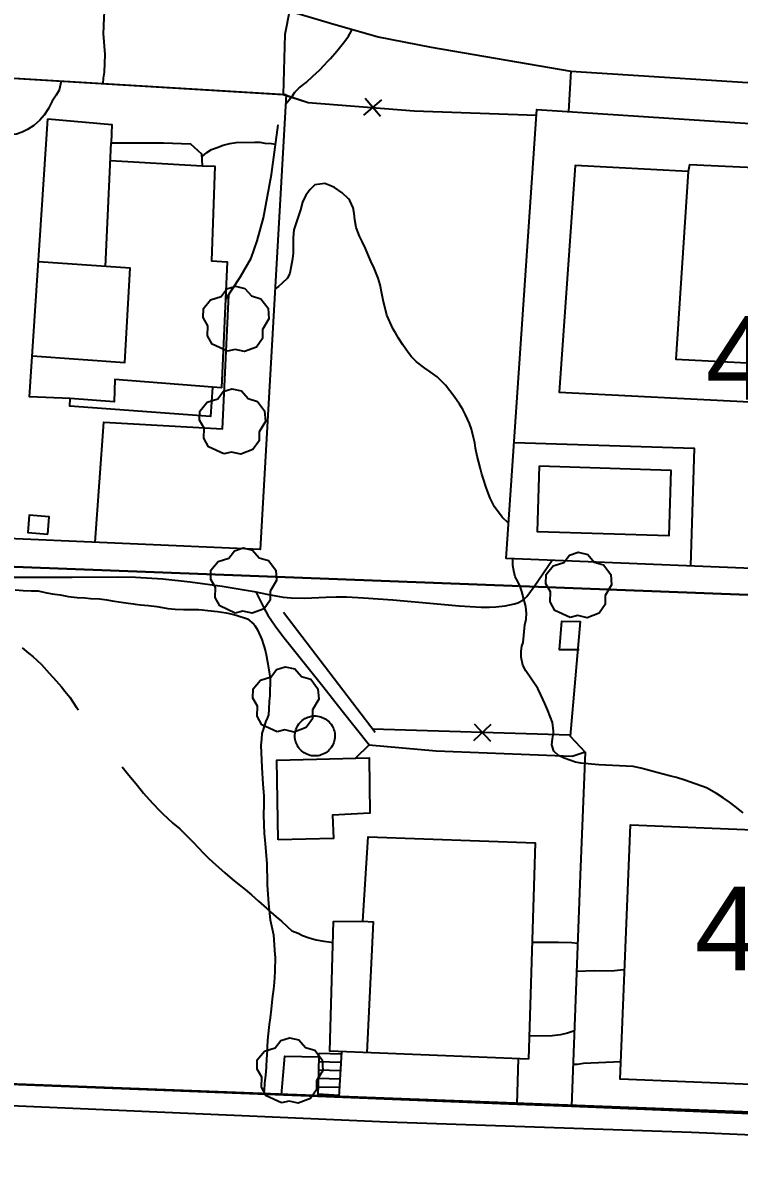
# Model space of a CAD drawing. Extents: x 483350 to 484165, y 4631134 to 4631561.
# Drawn here: x 484034.9 to 484077.7, y 4631381.4 to 4631449.1 of the extents above; entities that cross this region are included whole.
import ezdxf

# ---------------------------------------------------------------- set-up
doc = ezdxf.new("R2010")
doc.units = 0
doc.header["$MEASUREMENT"] = 0
doc.layers.add('1000_corbes', color=35, linetype='Continuous', plot=False)
doc.layers.add('1000_corbes mestres', color=37, linetype='Continuous', plot=False)
doc.layers.add('_POUM POLIGON', color=5, linetype='Continuous', lineweight=30)
for name, color, linetype in [('_txt claus 1000', 255, 'Continuous'), ('camins', 252, 'Continuous'), ('edificació', 252, 'Continuous'), ('hidrografia', 165, 'Continuous'), ('illes', 252, 'Continuous'), ('parcel.les', 252, 'Continuous'), ('topo', 252, 'Continuous'), ('voreres', 252, 'Continuous')]:
    doc.layers.add(name, color=color, linetype=linetype)
doc.layers.add('vegetació_arbres', color=7, linetype='Continuous', true_color=0x8bb078)
doc.styles.add('1000SW50', font='swissl.ttf', dxfattribs={"height": 5})

msp = doc.modelspace()

# ---------------------------------------------------------------- linework, layer by layer
at = {"layer": '1000_corbes', "flags": 128}
for points in [[(484050.6, 4631444.243), (484051.02, 4631444.735), (484051.162, 4631444.941), (484051.411, 4631445.206), (484051.837, 4631445.523), (484052.233, 4631445.903), (484052.622, 4631446.264), (484052.907, 4631446.556), (484053.126, 4631446.8), (484053.276, 4631446.966), (484053.664, 4631447.397), (484054.137, 4631447.994), (484054.346, 4631448.286), (484054.512, 4631448.578), (484054.566, 4631448.704)], [(484050.6, 4631444.243), (484051.02, 4631444.735), (484051.162, 4631444.941), (484051.411, 4631445.206), (484051.837, 4631445.523), (484052.233, 4631445.903), (484052.622, 4631446.264), (484052.907, 4631446.556), (484053.126, 4631446.8), (484053.276, 4631446.966), (484053.664, 4631447.397), (484054.137, 4631447.994), (484054.346, 4631448.286), (484054.512, 4631448.578), (484054.566, 4631448.704)], [(484045.601, 4631441.088), (484045.909, 4631441.355), (484046.192, 4631441.525), (484046.527, 4631441.659), (484046.889, 4631441.786), (484047.278, 4631441.882), (484047.657, 4631441.945), (484048.762, 4631441.977), (484049.069, 4631441.971), (484049.372, 4631441.913), (484049.758, 4631441.899), (484050.008, 4631441.851)], [(484045.601, 4631441.088), (484045.909, 4631441.355), (484046.192, 4631441.525), (484046.527, 4631441.659), (484046.889, 4631441.786), (484047.278, 4631441.882), (484047.657, 4631441.945), (484048.762, 4631441.977), (484049.069, 4631441.971), (484049.372, 4631441.913), (484049.758, 4631441.899), (484050.008, 4631441.851)], [(484063.904, 4631419.238), (484063.524, 4631419.598), (484063.072, 4631420.22), (484062.813, 4631420.734), (484062.647, 4631421.147), (484062.547, 4631421.431), (484062.405, 4631421.871), (484062.313, 4631422.175), (484062.22, 4631422.478), (484062.1, 4631422.942), (484062.019, 4631423.247), (484061.931, 4631423.718), (484061.881, 4631424.038), (484061.813, 4631424.363), (484061.682, 4631424.858), (484061.565, 4631425.194), (484061.341, 4631425.698), (484061.168, 4631426.02), (484060.97, 4631426.338), (484060.657, 4631426.804), (484060.148, 4631427.482), (484059.644, 4631427.974), (484059.234, 4631428.273), (484058.914, 4631428.491), (484058.413, 4631428.867), (484058.114, 4631429.168), (484057.914, 4631429.424), (484057.59, 4631429.872), (484057.34, 4631430.269), (484057.153, 4631430.588), (484057.025, 4631430.816), (484056.644, 4631431.649), (484056.414, 4631432.535), (484056.338, 4631432.947), (484056.237, 4631433.469), (484056.127, 4631433.848), (484055.883, 4631434.45), (484055.682, 4631434.873), (484055.563, 4631435.158), (484055.365, 4631435.632), (484055.162, 4631436.041), (484055.007, 4631436.358), (484054.815, 4631436.875), (484054.729, 4631437.341), (484054.697, 4631437.724), (484054.641, 4631438.044), (484054.434, 4631438.484), (484054.357, 4631438.59), (484053.987, 4631438.956), (484053.518, 4631439.26), (484053.245, 4631439.387), (484052.953, 4631439.505), (484052.354, 4631439.414), (484052.068, 4631439.144), (484051.808, 4631438.808), (484051.612, 4631438.398), (484051.486, 4631437.935), (484051.382, 4631437.582), (484051.229, 4631437.16), (484051.089, 4631436.742), (484051.049, 4631436.278), (484051.049, 4631435.346), (484051.025, 4631435.008), (484050.919, 4631434.473), (484050.857, 4631434.158), (484050.714, 4631433.862), (484050.409, 4631433.56), (484050.179, 4631433.352), (484049.976, 4631433.218)], [(484063.904, 4631419.238), (484063.524, 4631419.598), (484063.072, 4631420.22), (484062.813, 4631420.734), (484062.647, 4631421.147), (484062.547, 4631421.431), (484062.405, 4631421.871), (484062.313, 4631422.175), (484062.22, 4631422.478), (484062.1, 4631422.942), (484062.019, 4631423.247), (484061.931, 4631423.718), (484061.881, 4631424.038), (484061.813, 4631424.363), (484061.682, 4631424.858), (484061.565, 4631425.194), (484061.341, 4631425.698), (484061.168, 4631426.02), (484060.97, 4631426.338), (484060.657, 4631426.804), (484060.148, 4631427.482), (484059.644, 4631427.974), (484059.234, 4631428.273), (484058.914, 4631428.491), (484058.413, 4631428.867), (484058.114, 4631429.168), (484057.914, 4631429.424), (484057.59, 4631429.872), (484057.34, 4631430.269), (484057.153, 4631430.588), (484057.025, 4631430.816), (484056.644, 4631431.649), (484056.414, 4631432.535), (484056.338, 4631432.947), (484056.237, 4631433.469), (484056.127, 4631433.848), (484055.883, 4631434.45), (484055.682, 4631434.873), (484055.563, 4631435.158), (484055.365, 4631435.632), (484055.162, 4631436.041), (484055.007, 4631436.358), (484054.815, 4631436.875), (484054.729, 4631437.341), (484054.697, 4631437.724), (484054.641, 4631438.044), (484054.434, 4631438.484), (484054.357, 4631438.59), (484053.987, 4631438.956), (484053.518, 4631439.26), (484053.245, 4631439.387), (484052.953, 4631439.505), (484052.354, 4631439.414), (484052.068, 4631439.144), (484051.808, 4631438.808), (484051.612, 4631438.398), (484051.486, 4631437.935), (484051.382, 4631437.582), (484051.229, 4631437.16), (484051.089, 4631436.742), (484051.049, 4631436.278), (484051.049, 4631435.346), (484051.025, 4631435.008), (484050.919, 4631434.473), (484050.857, 4631434.158), (484050.714, 4631433.862), (484050.409, 4631433.56), (484050.179, 4631433.352), (484049.976, 4631433.218)], [(484064.772, 4631412.13), (484064.865, 4631413.185), (484064.947, 4631413.515), (484064.977, 4631413.877), (484064.934, 4631414.254), (484064.915, 4631414.352), (484064.819, 4631414.712), (484064.696, 4631415.173), (484064.601, 4631415.474), (484064.453, 4631415.764), (484064.299, 4631416.048), (484064.207, 4631416.4), (484064.165, 4631416.723), (484064.157, 4631417.031), (484064.165, 4631417.125)], [(484064.772, 4631412.13), (484064.865, 4631413.185), (484064.947, 4631413.515), (484064.977, 4631413.877), (484064.934, 4631414.254), (484064.915, 4631414.352), (484064.819, 4631414.712), (484064.696, 4631415.173), (484064.601, 4631415.474), (484064.453, 4631415.764), (484064.299, 4631416.048), (484064.207, 4631416.4), (484064.165, 4631416.723), (484064.157, 4631417.031), (484064.165, 4631417.125)], [(484073.586, 4631404.16), (484073.115, 4631404.283), (484072.816, 4631404.363), (484072.526, 4631404.441), (484072.081, 4631404.557), (484071.783, 4631404.632), (484071.33, 4631404.727), (484069.286, 4631404.824), (484068.213, 4631404.923), (484067.89, 4631404.983), (484067.217, 4631405.222), (484066.871, 4631405.388), (484066.597, 4631405.652), (484066.487, 4631406.02), (484066.513, 4631406.384), (484066.574, 4631406.738), (484066.583, 4631406.843), (484066.522, 4631407.35), (484066.252, 4631408.078), (484066.061, 4631408.487), (484065.823, 4631409.013), (484065.637, 4631409.38), (484065.265, 4631409.946), (484064.928, 4631410.433), (484064.754, 4631410.778), (484064.644, 4631411.254), (484064.645, 4631411.613), (484064.697, 4631411.911), (484064.772, 4631412.13)], [(484073.586, 4631404.16), (484073.115, 4631404.283), (484072.816, 4631404.363), (484072.526, 4631404.441), (484072.081, 4631404.557), (484071.783, 4631404.632), (484071.33, 4631404.727), (484069.286, 4631404.824), (484068.213, 4631404.923), (484067.89, 4631404.983), (484067.217, 4631405.222), (484066.871, 4631405.388), (484066.597, 4631405.652), (484066.487, 4631406.02), (484066.513, 4631406.384), (484066.574, 4631406.738), (484066.583, 4631406.843), (484066.522, 4631407.35), (484066.252, 4631408.078), (484066.061, 4631408.487), (484065.823, 4631409.013), (484065.637, 4631409.38), (484065.265, 4631409.946), (484064.928, 4631410.433), (484064.754, 4631410.778), (484064.644, 4631411.254), (484064.645, 4631411.613), (484064.697, 4631411.911), (484064.772, 4631412.13)], [(484077.901, 4631401.97), (484077.414, 4631402.35), (484077.069, 4631402.601), (484076.696, 4631402.867), (484076.297, 4631403.129), (484075.702, 4631403.449), (484074.76, 4631403.802), (484074.406, 4631403.922), (484073.908, 4631404.075), (484073.586, 4631404.16)], [(484077.901, 4631401.97), (484077.414, 4631402.35), (484077.069, 4631402.601), (484076.696, 4631402.867), (484076.297, 4631403.129), (484075.702, 4631403.449), (484074.76, 4631403.802), (484074.406, 4631403.922), (484073.908, 4631404.075), (484073.586, 4631404.16)], [(484067.824, 4631388.96), (484067.417, 4631388.823), (484066.994, 4631388.725), (484066.496, 4631388.662), (484065.13, 4631388.639)], [(484067.824, 4631388.96), (484067.417, 4631388.823), (484066.994, 4631388.725), (484066.496, 4631388.662), (484065.13, 4631388.639)], [(484070.591, 4631387.11), (484068.378, 4631387.021), (484068.01, 4631386.96), (484067.752, 4631386.963)], [(484070.591, 4631387.11), (484068.378, 4631387.021), (484068.01, 4631386.96), (484067.752, 4631386.963)]]:
    msp.add_lwpolyline(points, dxfattribs=at)
at = {"layer": '1000_corbes mestres', "flags": 128}
for points in [[(484040.505, 4631454.28), (484040.315, 4631453.441), (484040.209, 4631452.928), (484040.137, 4631452.514), (484040.036, 4631451.84), (484039.974, 4631451.293), (484039.922, 4631450.877), (484039.821, 4631450.155), (484039.757, 4631449.438), (484039.744, 4631448.868), (484039.723, 4631448.456), (484039.826, 4631447.195), (484039.79, 4631446.151), (484039.724, 4631445.791), (484039.709, 4631445.464)], [(484040.505, 4631454.28), (484040.315, 4631453.441), (484040.209, 4631452.928), (484040.137, 4631452.514), (484040.036, 4631451.84), (484039.974, 4631451.293), (484039.922, 4631450.877), (484039.821, 4631450.155), (484039.757, 4631449.438), (484039.744, 4631448.868), (484039.723, 4631448.456), (484039.826, 4631447.195), (484039.79, 4631446.151), (484039.724, 4631445.791), (484039.709, 4631445.464)], [(484037.221, 4631445.613), (484037.103, 4631445.067), (484036.914, 4631444.774), (484036.681, 4631444.408), (484036.471, 4631443.983), (484036.198, 4631443.572), (484035.939, 4631443.284), (484035.593, 4631442.966), (484035.212, 4631442.728), (484034.892, 4631442.564), (484034.557, 4631442.455), (484034.218, 4631442.401), (484033.551, 4631442.428)], [(484037.221, 4631445.613), (484037.103, 4631445.067), (484036.914, 4631444.774), (484036.681, 4631444.408), (484036.471, 4631443.983), (484036.198, 4631443.572), (484035.939, 4631443.284), (484035.593, 4631442.966), (484035.212, 4631442.728), (484034.892, 4631442.564), (484034.557, 4631442.455), (484034.218, 4631442.401), (484033.551, 4631442.428)], [(484034.894, 4631411.816), (484035.28, 4631411.491), (484035.523, 4631411.283), (484036.04, 4631410.811), (484036.506, 4631410.306), (484036.913, 4631409.837), (484037.232, 4631409.475), (484037.443, 4631409.231), (484037.729, 4631408.861), (484038.143, 4631408.251), (484038.247, 4631408.109)], [(484034.894, 4631411.816), (484035.28, 4631411.491), (484035.523, 4631411.283), (484036.04, 4631410.811), (484036.506, 4631410.306), (484036.913, 4631409.837), (484037.232, 4631409.475), (484037.443, 4631409.231), (484037.729, 4631408.861), (484038.143, 4631408.251), (484038.247, 4631408.109)], [(484040.849, 4631404.709), (484040.94, 4631404.602), (484041.263, 4631404.22), (484041.475, 4631403.964), (484041.768, 4631403.603), (484042.136, 4631403.132), (484042.461, 4631402.764), (484042.703, 4631402.513), (484043.069, 4631402.136), (484043.311, 4631401.891), (484043.538, 4631401.665), (484043.88, 4631401.357), (484044.289, 4631401.016), (484044.584, 4631400.734), (484045.035, 4631400.279), (484045.44, 4631399.844), (484045.659, 4631399.61), (484046.024, 4631399.249), (484046.425, 4631398.888), (484046.984, 4631398.39), (484047.423, 4631398.005), (484047.734, 4631397.753), (484048.191, 4631397.4), (484048.455, 4631397.179), (484048.568, 4631397.077), (484048.987, 4631396.7), (484049.46, 4631396.274), (484049.721, 4631396.038), (484050.032, 4631395.774), (484050.35, 4631395.505), (484050.689, 4631395.188), (484050.98, 4631394.926), (484051.347, 4631394.795), (484051.615, 4631394.651), (484052.019, 4631394.513), (484052.435, 4631394.402), (484052.877, 4631394.306), (484053.189, 4631394.283), (484053.421, 4631394.236)], [(484040.849, 4631404.709), (484040.94, 4631404.602), (484041.263, 4631404.22), (484041.475, 4631403.964), (484041.768, 4631403.603), (484042.136, 4631403.132), (484042.461, 4631402.764), (484042.703, 4631402.513), (484043.069, 4631402.136), (484043.311, 4631401.891), (484043.538, 4631401.665), (484043.88, 4631401.357), (484044.289, 4631401.016), (484044.584, 4631400.734), (484045.035, 4631400.279), (484045.44, 4631399.844), (484045.659, 4631399.61), (484046.024, 4631399.249), (484046.425, 4631398.888), (484046.984, 4631398.39), (484047.423, 4631398.005), (484047.734, 4631397.753), (484048.191, 4631397.4), (484048.455, 4631397.179), (484048.568, 4631397.077), (484048.987, 4631396.7), (484049.46, 4631396.274), (484049.721, 4631396.038), (484050.032, 4631395.774), (484050.35, 4631395.505), (484050.689, 4631395.188), (484050.98, 4631394.926), (484051.347, 4631394.795), (484051.615, 4631394.651), (484052.019, 4631394.513), (484052.435, 4631394.402), (484052.877, 4631394.306), (484053.189, 4631394.283), (484053.421, 4631394.236)], [(484065.303, 4631394.259), (484066.4, 4631394.261), (484066.877, 4631394.252), (484067.67, 4631394.243), (484068.014, 4631394.184)], [(484065.303, 4631394.259), (484066.4, 4631394.261), (484066.877, 4631394.252), (484067.67, 4631394.243), (484068.014, 4631394.184)], [(484067.954, 4631392.516), (484069.044, 4631392.559), (484070.045, 4631392.546), (484070.752, 4631392.626), (484070.816, 4631392.602)], [(484067.954, 4631392.516), (484069.044, 4631392.559), (484070.045, 4631392.546), (484070.752, 4631392.626), (484070.816, 4631392.602)]]:
    msp.add_lwpolyline(points, dxfattribs=at)
at = {"layer": '_POUM POLIGON', "flags": 128}
msp.add_lwpolyline([(484143.244, 4631439.068), (484141.617, 4631416.962, -0.017402), (484141.015, 4631411.428), (484136.758, 4631381.879), (484014.754, 4631386.53, -0.449743), (484010.45, 4631390.287), (484015.665, 4631417.351)], format="xyb", dxfattribs=at)
msp.add_lwpolyline([(484015.665, 4631417.351), (484141.171, 4631412.567)], dxfattribs=at)
at = {"layer": 'camins', "flags": 128}
for points in [[(484033.419, 4631416.03), (484035.179, 4631416.025), (484037.878, 4631416.033), (484040.577, 4631416.041), (484041.662, 4631416.019), (484043.287, 4631415.918), (484044.911, 4631415.75), (484046.829, 4631415.478), (484048.735, 4631415.166), (484049.594, 4631414.99), (484050.023, 4631414.901), (484050.457, 4631414.831), (484050.928, 4631414.788), (484051.755, 4631414.776), (484052.999, 4631414.831), (484053.62, 4631414.853), (484054.24, 4631414.848), (484055.244, 4631414.798), (484057.002, 4631414.667), (484059.637, 4631414.43), (484060.955, 4631414.323), (484062.273, 4631414.241), (484062.767, 4631414.232), (484063.137, 4631414.248), (484063.692, 4631414.31), (484064.246, 4631414.424), (484064.459, 4631414.493), (484064.752, 4631414.651), (484064.879, 4631414.755), (484064.987, 4631414.876), (484065.426, 4631415.458), (484066.495, 4631417.03)], [(484033.419, 4631416.03), (484035.179, 4631416.025), (484037.878, 4631416.033), (484040.577, 4631416.041), (484041.662, 4631416.019), (484043.287, 4631415.918), (484044.911, 4631415.75), (484046.829, 4631415.478), (484048.735, 4631415.166), (484049.594, 4631414.99), (484050.023, 4631414.901), (484050.457, 4631414.831), (484050.928, 4631414.788), (484051.755, 4631414.776), (484052.999, 4631414.831), (484053.62, 4631414.853), (484054.24, 4631414.848), (484055.244, 4631414.798), (484057.002, 4631414.667), (484059.637, 4631414.43), (484060.955, 4631414.323), (484062.273, 4631414.241), (484062.767, 4631414.232), (484063.137, 4631414.248), (484063.692, 4631414.31), (484064.246, 4631414.424), (484064.459, 4631414.493), (484064.752, 4631414.651), (484064.879, 4631414.755), (484064.987, 4631414.876), (484065.426, 4631415.458), (484066.495, 4631417.03)], [(484034.482, 4631415.274), (484034.955, 4631415.225), (484035.423, 4631415.207), (484035.849, 4631415.201), (484036.256, 4631415.104), (484036.687, 4631415.033), (484037.161, 4631414.961)], [(484034.482, 4631415.274), (484034.955, 4631415.225), (484035.423, 4631415.207), (484035.849, 4631415.201), (484036.256, 4631415.104), (484036.687, 4631415.033), (484037.161, 4631414.961)], [(484048.837, 4631415.145), (484049.072, 4631414.672), (484049.306, 4631414.199), (484049.553, 4631413.751), (484049.981, 4631413.114), (484050.449, 4631412.503), (484051.642, 4631411.011), (484052.832, 4631409.518), (484053.984, 4631408.054), (484055.616, 4631405.998)], [(484048.837, 4631415.145), (484049.072, 4631414.672), (484049.306, 4631414.199), (484049.553, 4631413.751), (484049.981, 4631413.114), (484050.449, 4631412.503), (484051.642, 4631411.011), (484052.832, 4631409.518), (484053.984, 4631408.054), (484055.616, 4631405.998)], [(484037.161, 4631414.961), (484037.55, 4631414.891), (484037.647, 4631414.879), (484038.183, 4631414.817), (484038.635, 4631414.781), (484038.97, 4631414.759), (484039.504, 4631414.73), (484039.935, 4631414.671), (484040.264, 4631414.617), (484040.789, 4631414.531), (484041.214, 4631414.477), (484041.531, 4631414.434), (484041.642, 4631414.415), (484041.948, 4631414.371), (484042.428, 4631414.331), (484042.933, 4631414.27), (484043.264, 4631414.219), (484043.59, 4631414.163), (484044.009, 4631414.114), (484044.508, 4631414.095), (484045.409, 4631414.091), (484045.631, 4631414.074), (484045.973, 4631414.035), (484046.54, 4631413.972), (484047.051, 4631413.888), (484047.527, 4631413.788), (484047.71, 4631413.741), (484048.333, 4631413.536), (484048.704, 4631413.218), (484048.764, 4631413.142), (484048.936, 4631412.891), (484049.193, 4631412.315), (484049.295, 4631411.986), (484049.329, 4631411.869), (484049.422, 4631411.506), (484049.552, 4631410.861), (484049.632, 4631410.364), (484049.674, 4631410.004), (484049.666, 4631408.955), (484049.632, 4631408.631), (484049.612, 4631408.142), (484049.584, 4631407.818), (484049.456, 4631407.503), (484049.42, 4631407.444), (484049.19, 4631406.693), (484049.159, 4631406.365), (484049.132, 4631406.007), (484049.18, 4631404.673), (484049.255, 4631403.668), (484049.314, 4631402.98), (484049.314, 4631402.479), (484049.292, 4631401.832), (484049.332, 4631400.741), (484049.38, 4631400.143), (484049.48, 4631398.933), (484049.5, 4631397.801), (484049.501, 4631397.677), (484049.577, 4631396.548), (484049.681, 4631395.593), (484049.728, 4631395.406), (484049.879, 4631394.689), (484049.972, 4631393.501), (484049.98, 4631393.402), (484049.971, 4631392.484), (484049.943, 4631392.166), (484049.923, 4631391.845), (484049.875, 4631391.457), (484049.841, 4631391.18), (484049.806, 4631390.878), (484049.74, 4631390.255), (484049.693, 4631389.737), (484049.632, 4631389.345), (484049.602, 4631389.157), (484049.533, 4631388.411), (484049.513, 4631387.994), (484049.502, 4631387.826), (484049.475, 4631387.258), (484049.444, 4631386.877), (484049.439, 4631386.8), (484049.404, 4631386.294), (484049.354, 4631385.844), (484049.317, 4631385.409), (484049.277, 4631385.197)], [(484037.161, 4631414.961), (484037.55, 4631414.891), (484037.647, 4631414.879), (484038.183, 4631414.817), (484038.635, 4631414.781), (484038.97, 4631414.759), (484039.504, 4631414.73), (484039.935, 4631414.671), (484040.264, 4631414.617), (484040.789, 4631414.531), (484041.214, 4631414.477), (484041.531, 4631414.434), (484041.642, 4631414.415), (484041.948, 4631414.371), (484042.428, 4631414.331), (484042.933, 4631414.27), (484043.264, 4631414.219), (484043.59, 4631414.163), (484044.009, 4631414.114), (484044.508, 4631414.095), (484045.409, 4631414.091), (484045.631, 4631414.074), (484045.973, 4631414.035), (484046.54, 4631413.972), (484047.051, 4631413.888), (484047.527, 4631413.788), (484047.71, 4631413.741), (484048.333, 4631413.536), (484048.704, 4631413.218), (484048.764, 4631413.142), (484048.936, 4631412.891), (484049.193, 4631412.315), (484049.295, 4631411.986), (484049.329, 4631411.869), (484049.422, 4631411.506), (484049.552, 4631410.861), (484049.632, 4631410.364), (484049.674, 4631410.004), (484049.666, 4631408.955), (484049.632, 4631408.631), (484049.612, 4631408.142), (484049.584, 4631407.818), (484049.456, 4631407.503), (484049.42, 4631407.444), (484049.19, 4631406.693), (484049.159, 4631406.365), (484049.132, 4631406.007), (484049.18, 4631404.673), (484049.255, 4631403.668), (484049.314, 4631402.98), (484049.314, 4631402.479), (484049.292, 4631401.832), (484049.332, 4631400.741), (484049.38, 4631400.143), (484049.48, 4631398.933), (484049.5, 4631397.801), (484049.501, 4631397.677), (484049.577, 4631396.548), (484049.681, 4631395.593), (484049.728, 4631395.406), (484049.879, 4631394.689), (484049.972, 4631393.501), (484049.98, 4631393.402), (484049.971, 4631392.484), (484049.943, 4631392.166), (484049.923, 4631391.845), (484049.875, 4631391.457), (484049.841, 4631391.18), (484049.806, 4631390.878), (484049.74, 4631390.255), (484049.693, 4631389.737), (484049.632, 4631389.345), (484049.602, 4631389.157), (484049.533, 4631388.411), (484049.513, 4631387.994), (484049.502, 4631387.826), (484049.475, 4631387.258), (484049.444, 4631386.877), (484049.439, 4631386.8), (484049.404, 4631386.294), (484049.354, 4631385.844), (484049.317, 4631385.409), (484049.277, 4631385.197)]]:
    msp.add_lwpolyline(points, dxfattribs=at)
at = {"layer": 'edificació', "flags": 128}
for points in [[(484036.424, 4631443.359), (484040.248, 4631443.027), (484040.209, 4631441.932), (484043.322, 4631441.928), (484044.937, 4631441.862), (484045.591, 4631441.274), (484045.631, 4631440.565), (484046.378, 4631440.533), (484046.178, 4631434.884), (484047.129, 4631434.84), (484046.775, 4631427.307), (484046.254, 4631427.349), (484046.116, 4631425.61), (484037.74, 4631426.221), (484037.762, 4631426.687), (484035.33, 4631426.787), (484036.424, 4631443.359)], [(484036.424, 4631443.359), (484040.248, 4631443.027), (484040.209, 4631441.932), (484043.322, 4631441.928), (484044.937, 4631441.862), (484045.591, 4631441.274), (484045.631, 4631440.565), (484046.378, 4631440.533), (484046.178, 4631434.884), (484047.129, 4631434.84), (484046.775, 4631427.307), (484046.254, 4631427.349), (484046.116, 4631425.61), (484037.74, 4631426.221), (484037.762, 4631426.687), (484035.33, 4631426.787), (484036.424, 4631443.359)], [(484039.871, 4631434.551), (484040.209, 4631441.932)], [(484039.871, 4631434.551), (484040.209, 4631441.932)], [(484040.16, 4631440.869), (484045.631, 4631440.565)], [(484040.16, 4631440.869), (484045.631, 4631440.565)], [(484082.419, 4631440.251), (484074.682, 4631440.613), (484074.609, 4631440.221), (484067.875, 4631440.568), (484066.912, 4631427.064), (484081.424, 4631426.323), (484082.419, 4631440.251)], [(484082.419, 4631440.251), (484074.682, 4631440.613), (484074.609, 4631440.221), (484067.875, 4631440.568), (484066.912, 4631427.064), (484081.424, 4631426.323), (484082.419, 4631440.251)], [(484074.609, 4631440.221), (484073.886, 4631429.03), (484081.589, 4631428.633)], [(484074.609, 4631440.221), (484073.886, 4631429.03), (484081.589, 4631428.633)], [(484035.491, 4631429.219), (484041.019, 4631428.825), (484041.336, 4631434.45), (484035.861, 4631434.828)], [(484035.491, 4631429.219), (484041.019, 4631428.825), (484041.336, 4631434.45), (484035.861, 4631434.828)], [(484046.254, 4631427.349), (484040.419, 4631427.815), (484040.384, 4631426.487), (484037.762, 4631426.687)], [(484046.254, 4631427.349), (484040.419, 4631427.815), (484040.384, 4631426.487), (484037.762, 4631426.687)], [(484064.234, 4631424.056), (484074.969, 4631423.725), (484074.751, 4631416.694)], [(484064.234, 4631424.056), (484074.969, 4631423.725), (484074.751, 4631416.694)], [(484065.747, 4631422.657), (484073.576, 4631422.415), (484073.454, 4631418.484), (484065.625, 4631418.726), (484065.747, 4631422.657)], [(484065.747, 4631422.657), (484073.576, 4631422.415), (484073.454, 4631418.484), (484065.625, 4631418.726), (484065.747, 4631422.657)], [(484080.435, 4631400.871), (484079.813, 4631385.71), (484070.549, 4631386.09), (484071.171, 4631401.251), (484080.435, 4631400.871)], [(484080.435, 4631400.871), (484079.813, 4631385.71), (484070.549, 4631386.09), (484071.171, 4631401.251), (484080.435, 4631400.871)], [(484065.088, 4631387.282), (484053.247, 4631387.749), (484053.454, 4631395.486), (484055.209, 4631395.499), (484055.531, 4631400.543), (484065.486, 4631400.17), (484065.088, 4631387.282)], [(484065.088, 4631387.282), (484053.247, 4631387.749), (484053.454, 4631395.486), (484055.209, 4631395.499), (484055.531, 4631400.543), (484065.486, 4631400.17), (484065.088, 4631387.282)], [(484055.21, 4631395.51), (484055.825, 4631395.461), (484055.444, 4631387.662)], [(484055.21, 4631395.51), (484055.825, 4631395.461), (484055.444, 4631387.662)]]:
    msp.add_lwpolyline(points, dxfattribs=at)
at = {"layer": 'hidrografia', "flags": 128}
msp.add_lwpolyline([(484053.487, 4631406.921), (484053.513, 4631406.827), (484053.532, 4631406.731), (484053.542, 4631406.634), (484053.545, 4631406.536), (484053.539, 4631406.438), (484053.526, 4631406.342), (484053.505, 4631406.246), (484053.476, 4631406.153), (484053.439, 4631406.062), (484053.395, 4631405.975), (484053.344, 4631405.892), (484053.287, 4631405.813), (484053.223, 4631405.739), (484053.154, 4631405.67), (484053.079, 4631405.608), (484052.999, 4631405.551), (484052.915, 4631405.502), (484052.827, 4631405.459), (484052.735, 4631405.424), (484052.642, 4631405.396), (484052.546, 4631405.376), (484052.449, 4631405.364), (484052.352, 4631405.36), (484052.254, 4631405.364), (484052.157, 4631405.376), (484052.061, 4631405.396), (484051.968, 4631405.424), (484051.877, 4631405.459), (484051.789, 4631405.502), (484051.704, 4631405.551), (484051.625, 4631405.607), (484051.55, 4631405.67), (484051.48, 4631405.739), (484051.416, 4631405.813), (484051.359, 4631405.892), (484051.308, 4631405.975), (484051.264, 4631406.062), (484051.227, 4631406.153), (484051.198, 4631406.246), (484051.177, 4631406.342), (484051.164, 4631406.438), (484051.158, 4631406.536), (484051.161, 4631406.633), (484051.171, 4631406.731), (484051.19, 4631406.827), (484051.216, 4631406.921), (484051.25, 4631407.012), (484051.291, 4631407.101), (484051.339, 4631407.186), (484051.394, 4631407.266), (484051.456, 4631407.342), (484051.523, 4631407.413), (484051.596, 4631407.478), (484051.674, 4631407.537), (484051.757, 4631407.589), (484051.844, 4631407.634), (484051.934, 4631407.672), (484052.026, 4631407.702), (484052.121, 4631407.725), (484052.218, 4631407.74), (484052.315, 4631407.747), (484052.413, 4631407.746), (484052.51, 4631407.737), (484052.607, 4631407.72), (484052.701, 4631407.695), (484052.793, 4631407.662), (484052.882, 4631407.623), (484052.968, 4631407.576), (484053.05, 4631407.522), (484053.126, 4631407.461), (484053.198, 4631407.395), (484053.264, 4631407.323), (484053.324, 4631407.246), (484053.377, 4631407.164), (484053.424, 4631407.078), (484053.463, 4631406.989), (484053.487, 4631406.921)], dxfattribs=at)
msp.add_lwpolyline([(484053.487, 4631406.921), (484053.513, 4631406.827), (484053.532, 4631406.731), (484053.542, 4631406.634), (484053.545, 4631406.536), (484053.539, 4631406.438), (484053.526, 4631406.342), (484053.505, 4631406.246), (484053.476, 4631406.153), (484053.439, 4631406.062), (484053.395, 4631405.975), (484053.344, 4631405.892), (484053.287, 4631405.813), (484053.223, 4631405.739), (484053.154, 4631405.67), (484053.079, 4631405.608), (484052.999, 4631405.551), (484052.915, 4631405.502), (484052.827, 4631405.459), (484052.735, 4631405.424), (484052.642, 4631405.396), (484052.546, 4631405.376), (484052.449, 4631405.364), (484052.352, 4631405.36), (484052.254, 4631405.364), (484052.157, 4631405.376), (484052.061, 4631405.396), (484051.968, 4631405.424), (484051.877, 4631405.459), (484051.789, 4631405.502), (484051.704, 4631405.551), (484051.625, 4631405.607), (484051.55, 4631405.67), (484051.48, 4631405.739), (484051.416, 4631405.813), (484051.359, 4631405.892), (484051.308, 4631405.975), (484051.264, 4631406.062), (484051.227, 4631406.153), (484051.198, 4631406.246), (484051.177, 4631406.342), (484051.164, 4631406.438), (484051.158, 4631406.536), (484051.161, 4631406.633), (484051.171, 4631406.731), (484051.19, 4631406.827), (484051.216, 4631406.921), (484051.25, 4631407.012), (484051.291, 4631407.101), (484051.339, 4631407.186), (484051.394, 4631407.266), (484051.456, 4631407.342), (484051.523, 4631407.413), (484051.596, 4631407.478), (484051.674, 4631407.537), (484051.757, 4631407.589), (484051.844, 4631407.634), (484051.934, 4631407.672), (484052.026, 4631407.702), (484052.121, 4631407.725), (484052.218, 4631407.74), (484052.315, 4631407.747), (484052.413, 4631407.746), (484052.51, 4631407.737), (484052.607, 4631407.72), (484052.701, 4631407.695), (484052.793, 4631407.662), (484052.882, 4631407.623), (484052.968, 4631407.576), (484053.05, 4631407.522), (484053.126, 4631407.461), (484053.198, 4631407.395), (484053.264, 4631407.323), (484053.324, 4631407.246), (484053.377, 4631407.164), (484053.424, 4631407.078), (484053.463, 4631406.989), (484053.487, 4631406.921)], dxfattribs=at)
at = {"layer": 'illes', "flags": 128}
msp.add_lwpolyline([(484102.883, 4631415.787), (484113.402, 4631415.644), (484137.857, 4631412.898), (484142.492, 4631412.435), (484142.152, 4631409.036), (484140.856, 4631405.946), (484139.132, 4631395.555), (484136.573, 4631381.683), (484121.55, 4631382.223), (484082.642, 4631383.85), (484067.661, 4631384.477), (484064.415, 4631384.595), (484052.528, 4631385.071), (484014.754, 4631386.53), (484010.45, 4631390.287), (484016.001, 4631419.095), (484021.159, 4631446.579), (484050.46, 4631444.817), (484051.96, 4631444.334), (484058.279, 4631443.843), (484065.569, 4631443.58), (484065.592, 4631443.923), (484084.663, 4631442.673), (484104.49, 4631441.452)], close=True, dxfattribs=at)
msp.add_lwpolyline([(484102.883, 4631415.787), (484113.402, 4631415.644), (484137.857, 4631412.898), (484142.492, 4631412.435), (484142.152, 4631409.036), (484140.856, 4631405.946), (484139.132, 4631395.555), (484136.573, 4631381.683), (484121.55, 4631382.223), (484082.642, 4631383.85), (484067.661, 4631384.477), (484064.415, 4631384.595), (484052.528, 4631385.071), (484014.754, 4631386.53), (484010.45, 4631390.287), (484016.001, 4631419.095), (484021.159, 4631446.579), (484050.46, 4631444.817), (484051.96, 4631444.334), (484058.279, 4631443.843), (484065.569, 4631443.58), (484065.592, 4631443.923), (484084.663, 4631442.673), (484104.49, 4631441.452)], close=True, dxfattribs=at)
at = {"layer": 'parcel.les', "flags": 128}
for points in [[(484021.159, 4631446.579), (484050.632, 4631444.807)], [(484021.159, 4631446.579), (484050.632, 4631444.807)], [(484050.632, 4631444.807), (484049.096, 4631417.683), (484032.651, 4631418.385)], [(484050.632, 4631444.807), (484049.096, 4631417.683), (484032.651, 4631418.385)], [(484083.295, 4631416.346), (484063.761, 4631417.141), (484065.592, 4631443.923), (484084.663, 4631442.673)], [(484083.295, 4631416.346), (484063.761, 4631417.141), (484065.592, 4631443.923), (484084.663, 4631442.673)], [(484047.023, 4631432.581), (484047.895, 4631433.909), (484048.543, 4631435.047), (484048.9, 4631436.077), (484049.284, 4631437.448), (484049.754, 4631440.05), (484050.169, 4631442.998)], [(484047.023, 4631432.581), (484047.895, 4631433.909), (484048.543, 4631435.047), (484048.9, 4631436.077), (484049.284, 4631437.448), (484049.754, 4631440.05), (484050.169, 4631442.998)], [(484055.948, 4631406.756), (484050.483, 4631413.915)], [(484055.948, 4631406.756), (484050.483, 4631413.915)], [(484068.108, 4631411.695), (484066.944, 4631411.693), (484067.07, 4631413.399), (484068.17, 4631413.389), (484067.576, 4631406.549), (484068.468, 4631405.579), (484068.162, 4631398.244), (484067.661, 4631384.477)], [(484068.108, 4631411.695), (484066.944, 4631411.693), (484067.07, 4631413.399), (484068.17, 4631413.389), (484067.576, 4631406.549), (484068.468, 4631405.579), (484068.162, 4631398.244), (484067.661, 4631384.477)], [(484050.156, 4631400.361), (484050.074, 4631405.108), (484055.593, 4631405.24), (484055.633, 4631401.951), (484053.393, 4631401.826), (484053.463, 4631400.439), (484050.156, 4631400.361)], [(484050.156, 4631400.361), (484050.074, 4631405.108), (484055.593, 4631405.24), (484055.633, 4631401.951), (484053.393, 4631401.826), (484053.463, 4631400.439), (484050.156, 4631400.361)], [(484010.45, 4631390.287), (484014.754, 4631386.53), (484052.528, 4631385.071)], [(484010.45, 4631390.287), (484014.754, 4631386.53), (484052.528, 4631385.071)], [(484050.351, 4631385.155), (484050.565, 4631387.458), (484052.578, 4631387.41), (484052.528, 4631385.071), (484064.415, 4631384.595), (484064.491, 4631387.306)], [(484050.351, 4631385.155), (484050.565, 4631387.458), (484052.578, 4631387.41), (484052.528, 4631385.071), (484064.415, 4631384.595), (484064.491, 4631387.306)], [(484052.576, 4631387.41), (484052.582, 4631387.61)], [(484052.576, 4631387.41), (484052.582, 4631387.61)], [(484053.944, 4631387.583), (484052.582, 4631387.61)], [(484053.944, 4631387.583), (484052.582, 4631387.61)], [(484053.799, 4631385.02), (484053.952, 4631387.721)], [(484053.799, 4631385.02), (484053.952, 4631387.721)], [(484053.888, 4631386.585), (484052.561, 4631386.611)], [(484053.888, 4631386.585), (484052.561, 4631386.611)], [(484053.916, 4631387.084), (484052.572, 4631387.111)], [(484053.916, 4631387.084), (484052.572, 4631387.111)], [(484053.859, 4631386.086), (484052.55, 4631386.112)], [(484053.859, 4631386.086), (484052.55, 4631386.112)], [(484053.804, 4631385.117), (484052.53, 4631385.186)], [(484053.804, 4631385.117), (484052.53, 4631385.186)], [(484053.831, 4631385.586), (484052.54, 4631385.612)], [(484053.831, 4631385.586), (484052.54, 4631385.612)], [(484064.415, 4631384.595), (484067.661, 4631384.477)], [(484064.415, 4631384.595), (484067.661, 4631384.477)]]:
    msp.add_lwpolyline(points, dxfattribs=at)
at = {"layer": 'topo'}
for p, q in [((484035.309, 4631419.712), (484035.227, 4631418.685)), ((484036.509, 4631419.616), (484035.309, 4631419.712)), ((484036.427, 4631418.589), (484036.509, 4631419.616)), ((484035.227, 4631418.685), (484036.427, 4631418.589))]:
    msp.add_line(p, q, dxfattribs=at)
at = {"layer": 'topo', "flags": 128}
for points in [[(484050.629, 4631444.763), (484051.96, 4631444.334), (484058.279, 4631443.843), (484065.569, 4631443.58)], [(484050.629, 4631444.763), (484051.96, 4631444.334), (484058.279, 4631443.843), (484065.569, 4631443.58)], [(484055.263, 4631443.576), (484056.337, 4631444.495)], [(484055.263, 4631443.576), (484056.337, 4631444.495)], [(484056.26, 4631443.498), (484055.34, 4631444.573)], [(484056.26, 4631443.498), (484055.34, 4631444.573)], [(484036.427, 4631418.589), (484036.509, 4631419.616), (484035.309, 4631419.712), (484035.227, 4631418.685), (484036.427, 4631418.589)], [(484067.58, 4631406.595), (484055.795, 4631406.955)], [(484067.58, 4631406.595), (484055.795, 4631406.955)], [(484062.847, 4631407.24), (484061.817, 4631406.271)], [(484062.847, 4631407.24), (484061.817, 4631406.271)], [(484061.848, 4631407.27), (484062.817, 4631406.24)], [(484061.848, 4631407.27), (484062.817, 4631406.24)]]:
    msp.add_lwpolyline(points, dxfattribs=at)
at = {"layer": 'vegetació_arbres', "flags": 128}
for points in [[(484047.135, 4631429.494), (484046.227, 4631429.918), (484045.945, 4631430.426), (484045.967, 4631431.024), (484045.691, 4631431.504), (484045.699, 4631432.052), (484046.131, 4631432.574), (484046.771, 4631432.772), (484047.099, 4631433.212), (484047.615, 4631433.378), (484048.183, 4631433.248), (484048.575, 4631432.794), (484049.137, 4631432.628), (484049.563, 4631432.06), (484049.611, 4631431.434), (484049.235, 4631430.804), (484049.235, 4631430.268), (484048.871, 4631429.748), (484048.147, 4631429.48), (484047.593, 4631429.604), (484047.135, 4631429.494)], [(484047.135, 4631429.494), (484046.227, 4631429.918), (484045.945, 4631430.426), (484045.967, 4631431.024), (484045.691, 4631431.504), (484045.699, 4631432.052), (484046.131, 4631432.574), (484046.771, 4631432.772), (484047.099, 4631433.212), (484047.615, 4631433.378), (484048.183, 4631433.248), (484048.575, 4631432.794), (484049.137, 4631432.628), (484049.563, 4631432.06), (484049.611, 4631431.434), (484049.235, 4631430.804), (484049.235, 4631430.268), (484048.871, 4631429.748), (484048.147, 4631429.48), (484047.593, 4631429.604), (484047.135, 4631429.494)], [(484046.923, 4631423.376), (484046.015, 4631423.8), (484045.733, 4631424.308), (484045.755, 4631424.906), (484045.479, 4631425.386), (484045.487, 4631425.934), (484045.919, 4631426.456), (484046.559, 4631426.654), (484046.887, 4631427.094), (484047.403, 4631427.26), (484047.971, 4631427.13), (484048.363, 4631426.676), (484048.925, 4631426.51), (484049.351, 4631425.942), (484049.399, 4631425.316), (484049.023, 4631424.686), (484049.023, 4631424.15), (484048.659, 4631423.63), (484047.935, 4631423.362), (484047.381, 4631423.486), (484046.923, 4631423.376)], [(484046.923, 4631423.376), (484046.015, 4631423.8), (484045.733, 4631424.308), (484045.755, 4631424.906), (484045.479, 4631425.386), (484045.487, 4631425.934), (484045.919, 4631426.456), (484046.559, 4631426.654), (484046.887, 4631427.094), (484047.403, 4631427.26), (484047.971, 4631427.13), (484048.363, 4631426.676), (484048.925, 4631426.51), (484049.351, 4631425.942), (484049.399, 4631425.316), (484049.023, 4631424.686), (484049.023, 4631424.15), (484048.659, 4631423.63), (484047.935, 4631423.362), (484047.381, 4631423.486), (484046.923, 4631423.376)], [(484047.59, 4631413.883), (484046.682, 4631414.307), (484046.4, 4631414.815), (484046.422, 4631415.413), (484046.146, 4631415.893), (484046.154, 4631416.441), (484046.586, 4631416.963), (484047.226, 4631417.161), (484047.554, 4631417.601), (484048.07, 4631417.767), (484048.638, 4631417.637), (484049.03, 4631417.183), (484049.592, 4631417.017), (484050.018, 4631416.449), (484050.066, 4631415.823), (484049.69, 4631415.193), (484049.69, 4631414.657), (484049.326, 4631414.137), (484048.602, 4631413.869), (484048.048, 4631413.993), (484047.59, 4631413.883)], [(484047.59, 4631413.883), (484046.682, 4631414.307), (484046.4, 4631414.815), (484046.422, 4631415.413), (484046.146, 4631415.893), (484046.154, 4631416.441), (484046.586, 4631416.963), (484047.226, 4631417.161), (484047.554, 4631417.601), (484048.07, 4631417.767), (484048.638, 4631417.637), (484049.03, 4631417.183), (484049.592, 4631417.017), (484050.018, 4631416.449), (484050.066, 4631415.823), (484049.69, 4631415.193), (484049.69, 4631414.657), (484049.326, 4631414.137), (484048.602, 4631413.869), (484048.048, 4631413.993), (484047.59, 4631413.883)], [(484067.571, 4631413.621), (484066.663, 4631414.045), (484066.381, 4631414.553), (484066.403, 4631415.151), (484066.127, 4631415.631), (484066.135, 4631416.179), (484066.567, 4631416.701), (484067.207, 4631416.899), (484067.535, 4631417.339), (484068.051, 4631417.505), (484068.619, 4631417.375), (484069.011, 4631416.921), (484069.573, 4631416.755), (484069.999, 4631416.187), (484070.047, 4631415.561), (484069.671, 4631414.931), (484069.671, 4631414.395), (484069.307, 4631413.875), (484068.583, 4631413.607), (484068.029, 4631413.731), (484067.571, 4631413.621)], [(484067.571, 4631413.621), (484066.663, 4631414.045), (484066.381, 4631414.553), (484066.403, 4631415.151), (484066.127, 4631415.631), (484066.135, 4631416.179), (484066.567, 4631416.701), (484067.207, 4631416.899), (484067.535, 4631417.339), (484068.051, 4631417.505), (484068.619, 4631417.375), (484069.011, 4631416.921), (484069.573, 4631416.755), (484069.999, 4631416.187), (484070.047, 4631415.561), (484069.671, 4631414.931), (484069.671, 4631414.395), (484069.307, 4631413.875), (484068.583, 4631413.607), (484068.029, 4631413.731), (484067.571, 4631413.621)], [(484050.103, 4631406.798), (484049.195, 4631407.222), (484048.913, 4631407.73), (484048.935, 4631408.328), (484048.659, 4631408.808), (484048.667, 4631409.356), (484049.099, 4631409.878), (484049.739, 4631410.076), (484050.067, 4631410.516), (484050.583, 4631410.682), (484051.151, 4631410.552), (484051.543, 4631410.098), (484052.105, 4631409.932), (484052.531, 4631409.364), (484052.579, 4631408.738), (484052.203, 4631408.108), (484052.203, 4631407.572), (484051.839, 4631407.052), (484051.115, 4631406.784), (484050.561, 4631406.908), (484050.103, 4631406.798)], [(484050.103, 4631406.798), (484049.195, 4631407.222), (484048.913, 4631407.73), (484048.935, 4631408.328), (484048.659, 4631408.808), (484048.667, 4631409.356), (484049.099, 4631409.878), (484049.739, 4631410.076), (484050.067, 4631410.516), (484050.583, 4631410.682), (484051.151, 4631410.552), (484051.543, 4631410.098), (484052.105, 4631409.932), (484052.531, 4631409.364), (484052.579, 4631408.738), (484052.203, 4631408.108), (484052.203, 4631407.572), (484051.839, 4631407.052), (484051.115, 4631406.784), (484050.561, 4631406.908), (484050.103, 4631406.798)], [(484050.351, 4631384.668), (484049.443, 4631385.092), (484049.161, 4631385.6), (484049.183, 4631386.198), (484048.907, 4631386.678), (484048.915, 4631387.226), (484049.347, 4631387.748), (484049.987, 4631387.946), (484050.315, 4631388.386), (484050.831, 4631388.552), (484051.399, 4631388.422), (484051.791, 4631387.968), (484052.353, 4631387.802), (484052.779, 4631387.234), (484052.827, 4631386.608), (484052.451, 4631385.978), (484052.451, 4631385.442), (484052.087, 4631384.922), (484051.363, 4631384.654), (484050.809, 4631384.778), (484050.351, 4631384.668)], [(484050.351, 4631384.668), (484049.443, 4631385.092), (484049.161, 4631385.6), (484049.183, 4631386.198), (484048.907, 4631386.678), (484048.915, 4631387.226), (484049.347, 4631387.748), (484049.987, 4631387.946), (484050.315, 4631388.386), (484050.831, 4631388.552), (484051.399, 4631388.422), (484051.791, 4631387.968), (484052.353, 4631387.802), (484052.779, 4631387.234), (484052.827, 4631386.608), (484052.451, 4631385.978), (484052.451, 4631385.442), (484052.087, 4631384.922), (484051.363, 4631384.654), (484050.809, 4631384.778), (484050.351, 4631384.668)]]:
    msp.add_lwpolyline(points, dxfattribs=at)
at = {"layer": 'voreres', "flags": 128}
for points in [[(484050.83, 4631449.795), (484050.561, 4631448.393), (484050.454, 4631444.818)], [(484050.83, 4631449.795), (484050.561, 4631448.393), (484050.454, 4631444.818)], [(484050.944, 4631449.755), (484053.291, 4631449.074), (484056.124, 4631448.251), (484059.28, 4631447.632)], [(484050.944, 4631449.755), (484053.291, 4631449.074), (484056.124, 4631448.251), (484059.28, 4631447.632)], [(484059.28, 4631447.632), (484067.62, 4631446.195), (484081.269, 4631445.332)], [(484059.28, 4631447.632), (484067.62, 4631446.195), (484081.269, 4631445.332)], [(484067.62, 4631446.195), (484067.476, 4631443.8)], [(484067.62, 4631446.195), (484067.476, 4631443.8)], [(484039.242, 4631418.104), (484039.769, 4631425.276), (484046.843, 4631424.865), (484047.213, 4631432.87)], [(484039.242, 4631418.104), (484039.769, 4631425.276), (484046.843, 4631424.865), (484047.213, 4631432.87)], [(484068.468, 4631405.579), (484067.688, 4631405.328), (484059.575, 4631405.637), (484055.576, 4631406.002), (484054.766, 4631405.22)], [(484068.468, 4631405.579), (484067.688, 4631405.328), (484059.575, 4631405.637), (484055.576, 4631406.002), (484054.766, 4631405.22)], [(484112.106, 4631381.363), (484094.795, 4631382.025), (484074.82, 4631382.904), (484056.69, 4631383.517), (484037.908, 4631384.334), (484023.493, 4631384.955), (484013.773, 4631385.267), (484012.557, 4631385.458), (484011.742, 4631385.88), (484011.022, 4631386.432), (484010.347, 4631387.152), (484009.59, 4631388.297), (484009.309, 4631389.336), (484009.181, 4631390.215), (484009.21, 4631390.636), (484010.294, 4631390.429), (484010.45, 4631390.287)], [(484112.106, 4631381.363), (484094.795, 4631382.025), (484074.82, 4631382.904), (484056.69, 4631383.517), (484037.908, 4631384.334), (484023.493, 4631384.955), (484013.773, 4631385.267), (484012.557, 4631385.458), (484011.742, 4631385.88), (484011.022, 4631386.432), (484010.347, 4631387.152), (484009.59, 4631388.297), (484009.309, 4631389.336), (484009.181, 4631390.215), (484009.21, 4631390.636), (484010.294, 4631390.429), (484010.45, 4631390.287)], [(484067.661, 4631384.477), (484082.642, 4631383.85)], [(484067.661, 4631384.477), (484082.642, 4631383.85)]]:
    msp.add_lwpolyline(points, dxfattribs=at)

# ---------------------------------------------------------------- texts
at = {"layer": '_txt claus 1000', "style": '1000SW50'}
for s, p in [('4a2', (484075.646, 4631426.603)), ('4a1', (484074.998, 4631392.567))]:
    msp.add_text(s, height=5, dxfattribs=at).set_placement(p)

doc.saveas('drawing.dxf')
